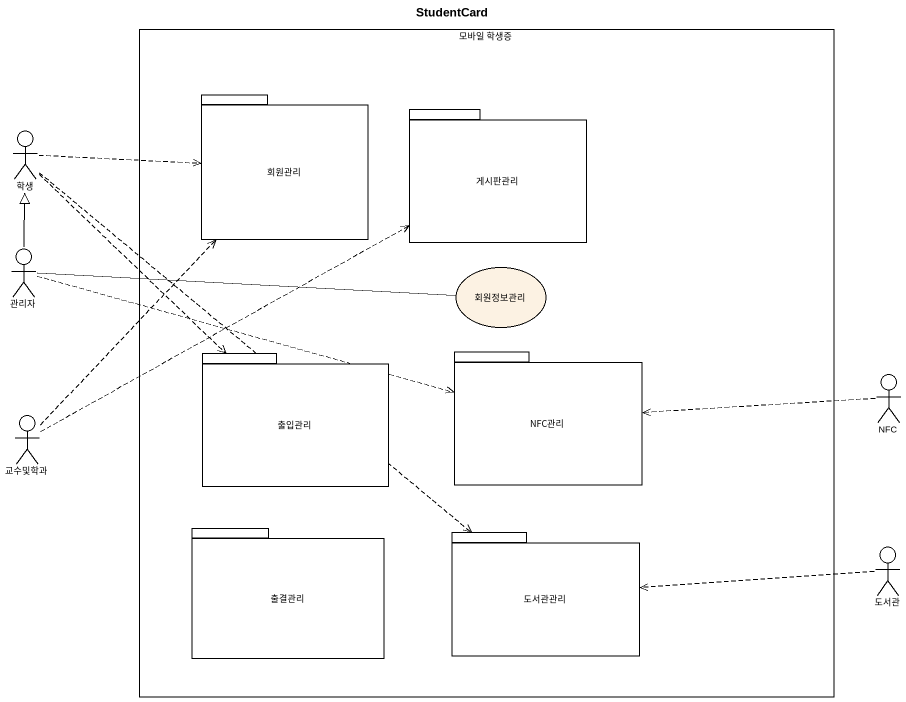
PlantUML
@startuml
title StudentCard
rectangle "모바일 학생증" as 모바일_학생증 {
  package 회원관리 {
  }
  package 게시판관리 {
  }
  usecase 회원정보관리
  package 출입관리 {
  }
  package NFC관리 {
  }
  package 출결관리 {
  }
  package 도서관관리 {
  }
}
actor 학생
actor 관리자
actor NFC
actor 교수및학과
actor 도서관
학생 .right.> 회원관리
학생 ..> 출입관리
학생 ..> 도서관관리
관리자 -up-|> 학생
관리자 -right- 회원정보관리
관리자 .right.> NFC관리
NFC .left.> NFC관리
교수및학과 .up.> 회원관리
교수및학과 .right.> 게시판관리
도서관 .left.> 도서관관리
@enduml
